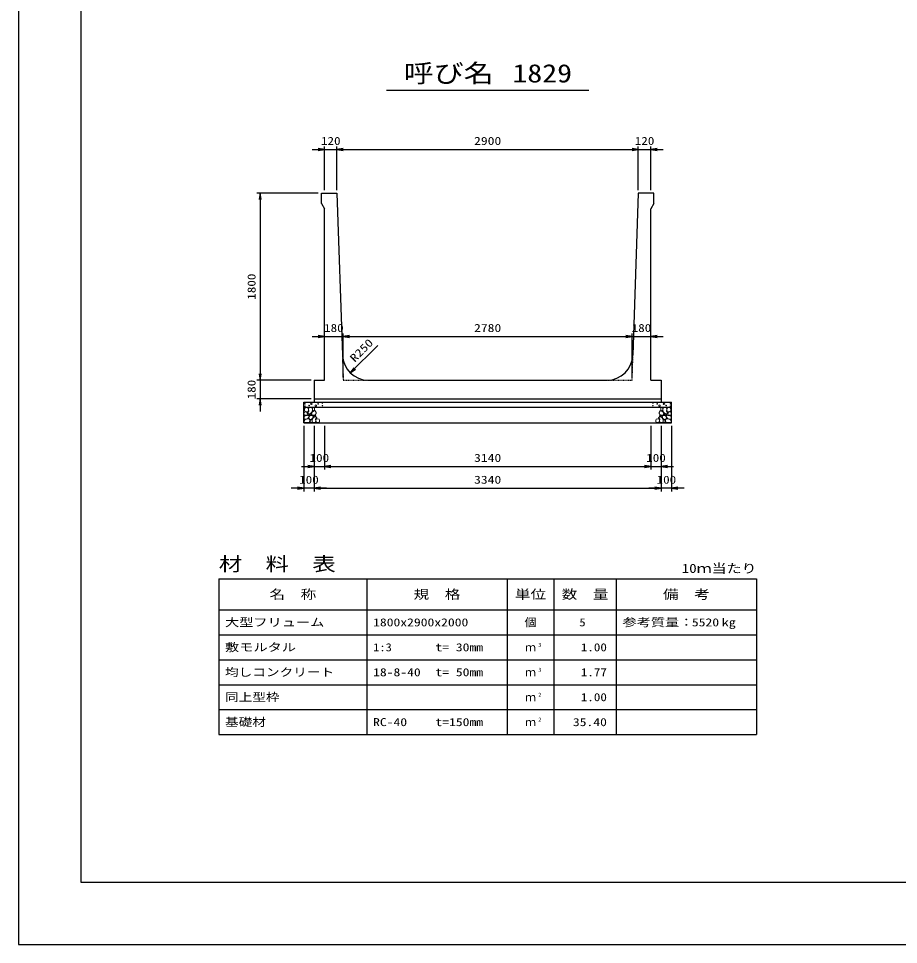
# Model space of a CAD drawing. Units: millimetres at full size. Extents: x 0 to 25230, y 0 to 17820.
# Drawn here: x 0 to 8469, y 0 to 8910 of the extents above; entities that cross this region are included whole.
import ezdxf
from ezdxf.enums import TextEntityAlignment as Align

# ---------------------------------------------------------------- set-up
doc = ezdxf.new("R2010")
doc.units = ezdxf.units.MM
doc.linetypes.add('DASHED_SPACED', pattern=[12, 6, -6])
for name, color, linetype, lineweight in [('0_2', 7, 'Continuous', 25), ('D-DCR-HCHn', 4, 'Continuous', 9), ('D-MTR-FRAM', 7, 'Continuous', 25), ('D-MTR-LINE', 7, 'Continuous', 25), ('D-STR-DIM', 7, 'Continuous', 25), ('D-STR-STRn', 1, 'Continuous', 25), ('D-TTL', 2, 'Continuous', 25), ('D-TTL-TXT', 7, 'Continuous', 25)]:
    doc.layers.add(name, color=color, linetype=linetype, lineweight=lineweight)
doc.layers.add('D-MTR', color=7, linetype='Continuous')
doc.layers.add('D-MTR-TXT', color=7, linetype='Continuous')
doc.styles.add('ＭＳ ゴシック', font='')
doc.styles.get('ＭＳ ゴシック').set_extended_font_data('MS Gothic')

# ---------------------------------------------------------------- blocks, each defined once
blk = doc.blocks.new('open_arrow')
at = {"color": 0, "linetype": 'Continuous', "lineweight": -2}
blk.add_lwpolyline([(7.5, 1.25), (0, 0), (7.5, -1.25)], dxfattribs=at)

msp = doc.modelspace()

# ---------------------------------------------------------------- linework, layer by layer
at = {"layer": '0_2'}
for p, q in [((2845, 4989.663), (2845, 4569.663)), ((2945, 4989.663), (2945, 4569.663)), ((2945, 4989.663), (2945, 4569.663)), ((6085, 4989.663), (6085, 4569.663)), ((2725, 4599.663), (3065, 4599.663)), ((2945, 4599.663), (6085, 4599.663))]:
    msp.add_line(p, q, dxfattribs=at)
at = {"layer": 'D-DCR-HCHn'}
for points in [[(2750.46, 5120.018), (2745.26, 5104.416), (2752.194, 5094.015), (2769.53, 5092.281), (2781.366, 5097.362), (2776.464, 5109.617), (2779.932, 5116.551), (2772.997, 5123.486), (2762.596, 5126.953)], [(2783.366, 5062.419), (2796.208, 5081.681), (2794.603, 5086.497), (2776.946, 5091.312), (2760.894, 5089.707), (2749.658, 5080.076), (2748.052, 5068.84), (2749.658, 5057.604), (2762.499, 5054.393)], [(2783.399, 5163.358), (2767.796, 5166.825), (2753.928, 5159.891), (2752.194, 5144.289), (2755.661, 5132.154), (2772.997, 5126.953), (2785.132, 5126.953), (2790.333, 5135.621), (2790.333, 5154.69)], [(2797.267, 5165.092), (2792.067, 5149.49), (2793.8, 5132.154), (2781.665, 5113.084), (2797.267, 5104.416), (2814.603, 5113.084), (2825.005, 5126.953), (2828.472, 5149.49), (2825.005, 5161.625), (2814.603, 5166.825)], [(2800.735, 5104.416), (2792.067, 5097.482), (2795.534, 5092.281), (2807.669, 5092.281), (2812.87, 5094.015), (2816.337, 5100.949), (2811.136, 5106.15)], [(2828.311, 5062.419), (2836.337, 5081.681), (2829.916, 5089.707), (2810.654, 5089.707), (2802.628, 5086.497), (2794.603, 5075.261), (2794.603, 5065.63), (2802.628, 5052.788), (2812.259, 5051.183)], [(2826.739, 5123.486), (2818.071, 5102.683), (2825.005, 5094.015), (2845.808, 5094.015), (2854.476, 5097.482), (2863.144, 5109.617), (2863.144, 5120.018), (2854.476, 5133.887), (2844.074, 5135.621)], [(2855.599, 5023.895), (2860.415, 5038.342), (2858.81, 5054.393), (2870.046, 5072.05), (2855.599, 5080.076), (2839.548, 5072.05), (2829.916, 5059.209), (2826.706, 5038.342), (2829.916, 5027.105), (2839.548, 5022.29)], [(2830.206, 5161.625), (2830.206, 5140.822), (2838.874, 5135.621), (2847.542, 5140.822), (2849.275, 5152.957), (2847.542, 5163.358), (2835.407, 5166.825)], [(2852.389, 5080.076), (2860.415, 5086.497), (2857.204, 5091.312), (2845.968, 5091.312), (2841.153, 5089.707), (2837.942, 5083.287), (2842.758, 5078.471)], [(6174.401, 5023.895), (6169.585, 5038.342), (6171.19, 5054.393), (6159.954, 5072.05), (6174.401, 5080.076), (6190.452, 5072.05), (6200.084, 5059.209), (6203.294, 5038.342), (6200.084, 5027.105), (6190.452, 5022.29)], [(6203.261, 5123.486), (6211.929, 5102.683), (6204.995, 5094.015), (6184.192, 5094.015), (6175.524, 5097.482), (6166.856, 5109.617), (6166.856, 5120.018), (6175.524, 5133.887), (6185.926, 5135.621)], [(6177.611, 5080.076), (6169.585, 5086.497), (6172.796, 5091.312), (6184.032, 5091.312), (6188.847, 5089.707), (6192.058, 5083.287), (6187.242, 5078.471)], [(6199.794, 5161.625), (6199.794, 5140.822), (6191.126, 5135.621), (6182.458, 5140.822), (6180.725, 5152.957), (6182.458, 5163.358), (6194.593, 5166.825)], [(6201.689, 5062.419), (6193.663, 5081.681), (6200.084, 5089.707), (6219.346, 5089.707), (6227.372, 5086.497), (6235.397, 5075.261), (6235.397, 5065.63), (6227.372, 5052.788), (6217.741, 5051.183)], [(6232.733, 5165.092), (6237.933, 5149.49), (6236.2, 5132.154), (6248.335, 5113.084), (6232.733, 5104.416), (6215.397, 5113.084), (6204.995, 5126.953), (6201.528, 5149.49), (6204.995, 5161.625), (6215.397, 5166.825)], [(6229.265, 5104.416), (6237.933, 5097.482), (6234.466, 5092.281), (6222.331, 5092.281), (6217.13, 5094.015), (6213.663, 5100.949), (6218.864, 5106.15)], [(6246.634, 5062.419), (6233.792, 5081.681), (6235.397, 5086.497), (6253.054, 5091.312), (6269.106, 5089.707), (6280.342, 5080.076), (6281.948, 5068.84), (6280.342, 5057.604), (6267.501, 5054.393)], [(6246.601, 5163.358), (6262.204, 5166.825), (6276.072, 5159.891), (6277.806, 5144.289), (6274.339, 5132.154), (6257.003, 5126.953), (6244.868, 5126.953), (6239.667, 5135.621), (6239.667, 5154.69)], [(6279.54, 5120.018), (6284.74, 5104.416), (6277.806, 5094.015), (6260.47, 5092.281), (6248.634, 5097.362), (6253.536, 5109.617), (6250.068, 5116.551), (6257.003, 5123.486), (6267.404, 5126.953)], [(2789.787, 5022.29), (2801.023, 5027.105), (2804.234, 5043.157), (2797.813, 5054.393), (2786.577, 5057.604), (2772.13, 5055.999), (2756.078, 5049.578), (2748.052, 5039.947), (2748.052, 5028.711), (2752.868, 5022.29), (2772.13, 5023.895)], [(2825.101, 5027.105), (2825.101, 5046.367), (2817.075, 5051.183), (2809.049, 5046.367), (2807.444, 5035.131), (2809.049, 5025.5), (2820.285, 5022.29)], [(2868.441, 5025.5), (2882.887, 5022.29), (2895.729, 5028.711), (2897.334, 5043.157), (2894.124, 5054.393), (2878.072, 5059.209), (2866.836, 5059.209), (2862.02, 5051.183), (2862.02, 5033.526)], [(6161.559, 5025.5), (6147.113, 5022.29), (6134.271, 5028.711), (6132.666, 5043.157), (6135.876, 5054.393), (6151.928, 5059.209), (6163.164, 5059.209), (6167.98, 5051.183), (6167.98, 5033.526)], [(6204.899, 5027.105), (6204.899, 5046.367), (6212.925, 5051.183), (6220.951, 5046.367), (6222.556, 5035.131), (6220.951, 5025.5), (6209.715, 5022.29)], [(6240.213, 5022.29), (6228.977, 5027.105), (6225.766, 5043.157), (6232.187, 5054.393), (6243.423, 5057.604), (6257.87, 5055.999), (6273.922, 5049.578), (6281.948, 5039.947), (6281.948, 5028.711), (6277.132, 5022.29), (6257.87, 5023.895)]]:
    msp.add_lwpolyline(points, close=True, dxfattribs=at)
for centre, radius in [((2755.727, 5203.618), 3), ((2756.869, 5178.573), 3), ((2797.292, 5185.414), 3), ((2818.336, 5203.618), 7.5), ((2861.664, 5184.623), 7.5), ((2882.708, 5202.827), 3), ((2923.131, 5209.669), 3), ((2924.273, 5184.623), 3), ((6105.727, 5184.623), 3), ((6106.869, 5209.669), 3), ((6147.292, 5202.827), 3), ((6168.336, 5184.623), 7.5), ((6211.664, 5203.618), 7.5), ((6232.708, 5185.414), 3), ((6273.131, 5178.573), 3), ((6274.273, 5203.618), 3)]:
    msp.add_circle(centre, radius, dxfattribs=at)
at = {"layer": 'D-MTR-FRAM'}
for p, q in [((1927.5, 3519.663), (7102.5, 3519.663)), ((1927.5, 3519.663), (1927.5, 2019.663)), ((7102.5, 3519.663), (7102.5, 2019.663)), ((1927.5, 2019.663), (7102.5, 2019.663))]:
    msp.add_line(p, q, dxfattribs=at)
at = {"layer": 'D-MTR-LINE'}
for p, q in [((3352.5, 3519.663), (3352.5, 2019.663)), ((4702.5, 3519.663), (4702.5, 2019.663)), ((5152.5, 3519.663), (5152.5, 2019.663)), ((5752.5, 3519.663), (5752.5, 2019.663)), ((1927.5, 3219.663), (7102.5, 3219.663)), ((1927.5, 2979.663), (7102.5, 2979.663)), ((1927.5, 2739.663), (7102.5, 2739.663)), ((1927.5, 2499.663), (7102.5, 2499.663)), ((1927.5, 2259.663), (7102.5, 2259.663))]:
    msp.add_line(p, q, dxfattribs=at)
at = {"layer": 'D-STR-DIM'}
for p, q in [((2945, 7259.663), (2945, 7679.663)), ((3065, 7259.663), (3065, 7679.663)), ((3065, 7259.663), (3065, 7679.663)), ((5965, 7259.663), (5965, 7679.663)), ((5965, 7259.663), (5965, 7679.663)), ((6085, 7259.663), (6085, 7679.663)), ((2825, 7649.663), (3185, 7649.663)), ((3065, 7649.663), (5965, 7649.663)), ((5845, 7649.663), (6205, 7649.663)), ((2885, 7229.663), (2295, 7229.663)), ((2325, 7229.663), (2325, 5429.663)), ((2825, 5849.663), (3245, 5849.663)), ((3125, 5459.663), (3125, 5879.663)), ((3125, 5459.663), (3125, 5879.663)), ((3125, 5849.663), (5905, 5849.663)), ((5785, 5849.663), (6205, 5849.663)), ((5905, 5459.663), (5905, 5879.663)), ((5905, 5459.663), (5905, 5879.663)), ((3192.998, 5499.965), (3458.163, 5765.131)), ((2325, 5549.663), (2325, 5129.663)), ((2815, 5429.663), (2295, 5429.663)), ((2815, 5429.663), (2295, 5429.663)), ((2815, 5249.663), (2295, 5249.663)), ((2745, 4989.663), (2745, 4359.663)), ((2845, 4989.663), (2845, 4359.663)), ((2845, 4989.663), (2845, 4359.663)), ((6085, 4989.663), (6085, 4569.663)), ((6185, 4989.663), (6185, 4359.663)), ((6185, 4989.663), (6185, 4359.663)), ((6185, 4989.663), (6185, 4569.663)), ((6285, 4989.663), (6285, 4359.663)), ((5965, 4599.663), (6305, 4599.663)), ((2965, 4389.663), (2625, 4389.663)), ((2845, 4389.663), (6185, 4389.663)), ((6405, 4389.663), (6065, 4389.663))]:
    msp.add_line(p, q, dxfattribs=at)
at = {"layer": 'D-STR-STRn'}
for p, q in [((2915, 7229.663), (3065, 7229.663)), ((2915, 7129.663), (2915, 7229.663)), ((3065, 7229.663), (3116.944, 5671.334)), ((5965, 7229.663), (5913.056, 5671.334)), ((6115, 7229.663), (5965, 7229.663)), ((6115, 7129.663), (6115, 7229.663)), ((2915, 7129.663), (2945, 7079.663)), ((6115, 7129.663), (6085, 7079.663)), ((2945, 5429.663), (2945, 7079.663)), ((6085, 5429.663), (6085, 7079.663)), ((2845, 5429.663), (2845, 5249.663)), ((2845, 5429.663), (2945, 5429.663)), ((3366.806, 5429.663), (5663.194, 5429.663)), ((6085, 5429.663), (6185, 5429.663)), ((6185, 5429.663), (6185, 5249.663)), ((2745, 5019.663), (2745, 5219.663)), ((2745, 5219.663), (6285, 5219.663)), ((2745, 5169.663), (6285, 5169.663)), ((2845, 5249.663), (6185, 5249.663)), ((2845, 5249.663), (2845, 5219.663)), ((6185, 5249.663), (6185, 5219.663)), ((6285, 5019.663), (6285, 5219.663)), ((2745, 5019.663), (6285, 5019.663))]:
    msp.add_line(p, q, dxfattribs=at)
at = {"layer": 'D-STR-STRn', "color": 2, "linetype": 'DASHED_SPACED'}
for p, q in [((3116.944, 5671.334), (3125, 5429.663)), ((5905, 5429.663), (5913.056, 5671.334)), ((3125, 5429.663), (3366.806, 5429.663)), ((5663.194, 5429.663), (5905, 5429.663))]:
    msp.add_line(p, q, dxfattribs=at)
at = {"layer": 'D-STR-STRn'}
for centre, start, end in [((3366.806, 5679.663), 181.90915, 270), ((5663.194, 5679.663), 270, 358.09085)]:
    msp.add_arc(centre, 250, start, end, dxfattribs=at)
at = {"layer": 'D-TTL'}
for points in [[(0, 0), (25230, 0), (25230, 17820), (0, 17820)], [(600, 600), (24630, 600), (24630, 17220), (600, 17220)]]:
    msp.add_lwpolyline(points, close=True, dxfattribs=at)
at = {"layer": 'D-TTL-TXT'}
msp.add_line((3540, 8219.663), (5490, 8219.663), dxfattribs=at)

# ---------------------------------------------------------------- block references
at = {"layer": '0_2', "xscale": 8, "yscale": 8, "rotation": 180}
for p in [(2845, 4599.663), (6085, 4599.663)]:
    msp.add_blockref('open_arrow', p, dxfattribs=at)
at = {"layer": '0_2', "xscale": 8, "yscale": 8}
msp.add_blockref('open_arrow', (2945, 4599.663), dxfattribs=at)
msp.add_blockref('open_arrow', (2945, 4599.663), dxfattribs=at)
at = {"layer": 'D-STR-DIM', "xscale": 8, "yscale": 8}
for p, rotation in [((2945, 7649.663), 180), ((5965, 7649.663), 180), ((5965, 7649.663), 180), ((2325, 7229.663), 270), ((2945, 5849.663), 180), ((5905, 5849.663), 180), ((5905, 5849.663), 180), ((3192.998, 5499.965), 45), ((2325, 5429.663), 90), ((2325, 5429.663), 90), ((2325, 5249.663), 270), ((6085, 4599.663), 180), ((2745, 4389.663), 180), ((6185, 4389.663), 180), ((6185, 4389.663), 180)]:
    msp.add_blockref('open_arrow', p, dxfattribs=dict(at, rotation=rotation))
for p in [(3065, 7649.663), (3065, 7649.663), (6085, 7649.663), (3125, 5849.663), (3125, 5849.663), (6085, 5849.663), (6185, 4599.663), (2845, 4389.663), (2845, 4389.663), (6285, 4389.663)]:
    msp.add_blockref('open_arrow', p, dxfattribs=at)

# ---------------------------------------------------------------- texts
at = {"layer": '0_2', "style": 'ＭＳ ゴシック'}
for s, width, p in [('100', 1.2, (2895, 4682.163)), ('3140', 1.25, (4515, 4682.163))]:
    msp.add_text(s, height=76.98, dxfattribs=dict(at, width=width)).set_placement(p, align=Align.MIDDLE_CENTER)
at = {"layer": 'D-MTR', "style": 'ＭＳ ゴシック', "width": 1.25}
msp.add_text('材\u3000料\u3000表', height=132, dxfattribs=at).set_placement((1927.5, 3555.663), align=Align.BOTTOM_LEFT)
at = {"layer": 'D-MTR', "style": 'ＭＳ ゴシック', "width": 1.2}
msp.add_text('10ｍ当たり', height=87.98, dxfattribs=at).set_placement((7102.5, 3548.663), align=Align.BOTTOM_RIGHT)
at = {"layer": 'D-MTR-TXT', "style": 'ＭＳ ゴシック'}
for s, height, width, p in [('名\u3000称', 87.98, 1.25, (2640, 3369.663)), ('規\u3000格', 87.98, 1.25, (4027.5, 3369.663)), ('単位', 87.98, 1.25, (4927.5, 3369.663)), ('数\u3000量', 87.98, 1.25, (5452.5, 3369.663)), ('備\u3000考', 87.98, 1.25, (6427.5, 3369.663)), ('個', 76.98, 1.1, (4927.5, 3099.663))]:
    msp.add_text(s, height=height, dxfattribs=dict(at, width=width)).set_placement(p, align=Align.MIDDLE_CENTER)
for s, width, p in [('大型フリューム', 1.3, (1987.5, 3099.663)), ('1800x2900x2000', 1.25, (3412.5, 3099.663)), ('参考質量：    kg', 1.3, (5812.5, 3099.663)), ('敷モルタル', 1.3, (1987.5, 2859.663)), ('1:3', 1.15, (3412.5, 2859.663)), ('t= 30mm', 1.25, (4012.5, 2859.663)), ('均しコンクリート', 1.25, (1987.5, 2619.663)), ('18-8-40', 1.25, (3412.5, 2619.663)), ('t= 50mm', 1.25, (4012.5, 2619.663)), ('同上型枠', 1.25, (1987.5, 2379.663)), ('基礎材', 1.25, (1987.5, 2139.663)), ('RC-40', 1.25, (3412.5, 2139.663)), ('t=150mm', 1.25, (4012.5, 2139.663))]:
    msp.add_text(s, height=76.98, dxfattribs=dict(at, width=width)).set_placement(p, align=Align.MIDDLE_LEFT)
for s, width, p in [('5', 1.15, (5457.83, 3099.663)), ('5520', 1.25, (6742.5, 3099.663)), ('1.00', 1.2, (5662.5, 2859.663)), ('1.77', 1.2, (5662.5, 2619.663)), ('1.00', 1.2, (5662.5, 2379.663)), ('35.40', 1.25, (5662.5, 2139.663))]:
    msp.add_text(s, height=76.98, dxfattribs=dict(at, width=width)).set_placement(p, align=Align.MIDDLE_RIGHT)
for p in [(4927.5, 2859.663), (4927.5, 2619.663), (4927.5, 2379.663), (4927.5, 2139.663)]:
    msp.add_text('ｍ', height=76.98, dxfattribs=at).set_placement(p, align=Align.MIDDLE_CENTER)
at = {"layer": 'D-MTR-TXT', "style": 'ＭＳ ゴシック', "width": 1.15}
for s, p in [('3', (5002.5, 2852.663)), ('3', (5002.5, 2612.663)), ('2', (5002.5, 2372.663)), ('2', (5002.5, 2132.663))]:
    msp.add_text(s, height=38.49, dxfattribs=at).set_placement(p, align=Align.BOTTOM_LEFT)
at = {"layer": 'D-STR-DIM', "style": 'ＭＳ ゴシック'}
for s, width, p in [('120', 1.2, (3005, 7732.163)), ('2900', 1.25, (4515, 7732.163)), ('120', 1.2, (6025, 7732.163)), ('180', 1.2, (3035, 5932.163)), ('2780', 1.25, (4515, 5932.163)), ('180', 1.2, (5995, 5932.163)), ('100', 1.2, (6135, 4682.163)), ('100', 1.2, (2795, 4472.163)), ('3340', 1.25, (4515, 4472.163)), ('100', 1.2, (6235, 4472.163))]:
    msp.add_text(s, height=76.98, dxfattribs=dict(at, width=width)).set_placement(p, align=Align.MIDDLE_CENTER)
at = {"layer": 'D-STR-DIM', "style": 'ＭＳ ゴシック', "width": 1.2}
for s, p in [('1800', (2242.5, 6329.663)), ('180', (2242.5, 5339.663))]:
    msp.add_text(s, height=76.98, rotation=90, dxfattribs=at).set_placement(p, align=Align.MIDDLE_CENTER)
at = {"layer": 'D-STR-DIM', "style": 'ＭＳ ゴシック', "width": 1.25}
msp.add_text('R250', height=76.98, rotation=45, dxfattribs=at).set_placement((3251.408, 5581.003), align=Align.BOTTOM_LEFT)
at = {"layer": 'D-TTL-TXT', "style": 'ＭＳ ゴシック', "width": 1.2}
for s, p in [('呼び名', (4140, 8242.163)), ('1829', (5040, 8242.163))]:
    msp.add_text(s, height=176, dxfattribs=at).set_placement(p, align=Align.BOTTOM_CENTER)

doc.saveas('drawing.dxf')
